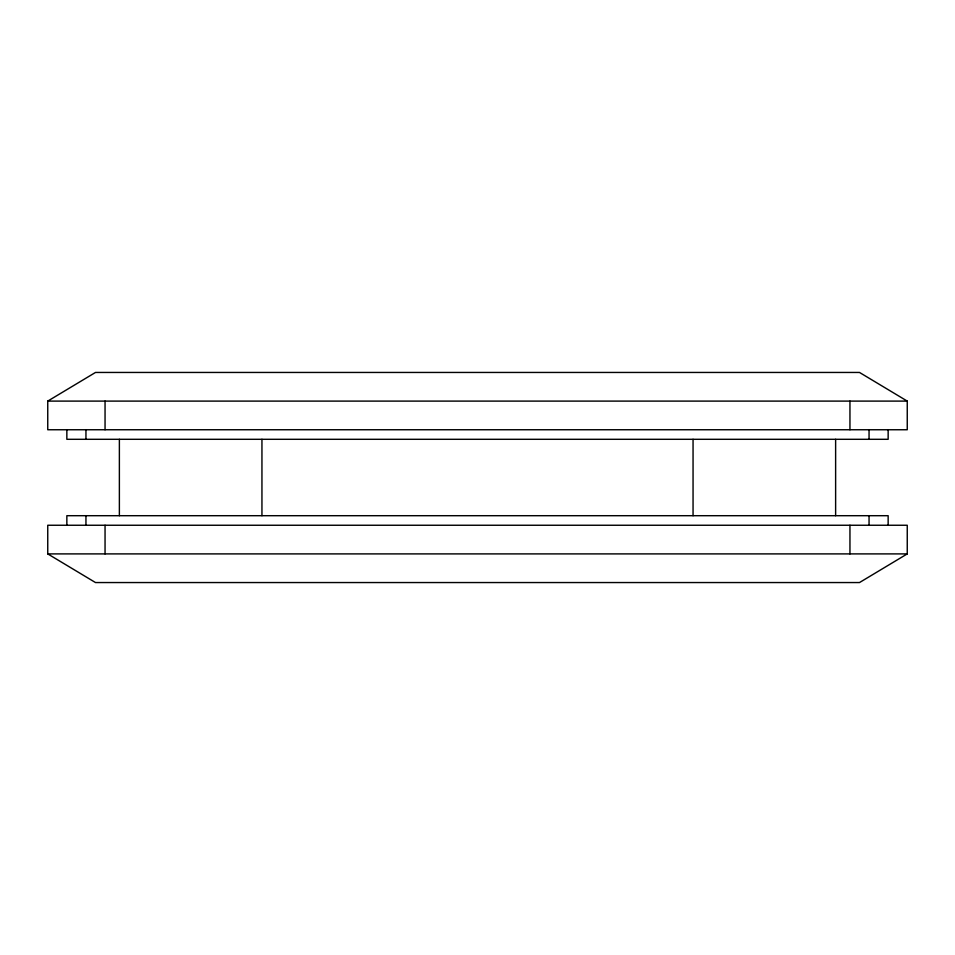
<?xml version="1.0" encoding="UTF-8"?>
<svg xmlns="http://www.w3.org/2000/svg" width="955" height="955" viewBox="0 0 955 955"><rect width="100%" height="100%" fill="white"/><g stroke="black" fill="none" stroke-linecap="round" stroke-linejoin="round"><path stroke-width="1.43" d="M47.75 401.1L95.5 372.45L859.5 372.45L907.25 401.1L907.25 429.75L47.75 429.75L47.75 401.1L907.25 401.1M907.25 553.9L859.5 582.55L95.5 582.55L47.75 553.9L47.75 525.25L907.25 525.25L907.25 553.9L47.75 553.9M888.15 429.75L888.15 439.3L66.85 439.3L66.85 429.75M888.15 525.25L888.15 515.7L66.85 515.7L66.85 525.25M869.05 429.75L869.05 439.3M869.05 515.7L869.05 525.25M849.95 401.1L849.95 429.75M849.95 525.25L849.95 553.9M835.625 439.3L835.625 515.7M693.055 439.3L693.055 515.7M261.945 439.3L261.945 515.7M119.375 439.3L119.375 515.7M105.05 401.1L105.05 429.75M105.05 525.25L105.05 553.9M85.95 429.75L85.95 439.3M85.95 515.7L85.95 525.25"/></g></svg>
